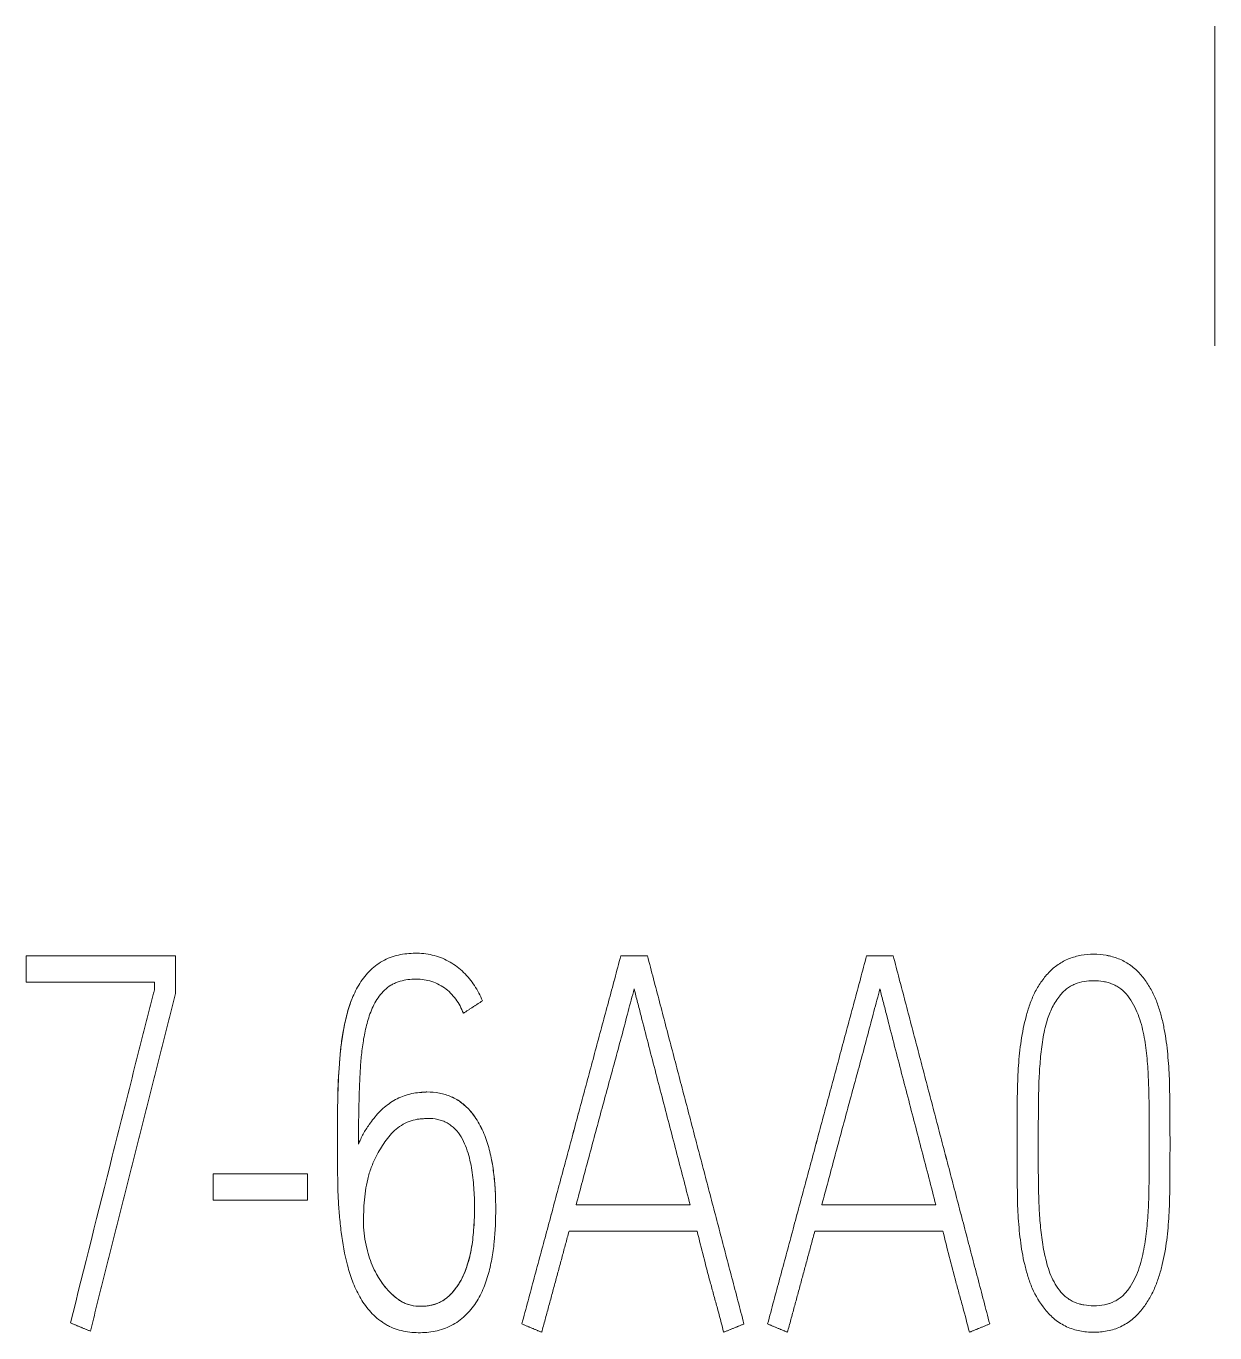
# Model space of a CAD drawing. Header units: millimetres. Extents: x 0 to 420, y 0 to 297.
# Drawn here: x 203.489 to 207.944, y 184.256 to 189.156 of the extents above; entities that cross this region are included whole.
import ezdxf

# ---------------------------------------------------------------- set-up
doc = ezdxf.new("R2010")
doc.units = ezdxf.units.MM
doc.layers.add('1', color=7, linetype='Continuous')

msp = doc.modelspace()

# ---------------------------------------------------------------- linework, layer by layer
at = {"layer": '1', "color": 7, "linetype": 'Continuous', "lineweight": 13}
for p, q in [((207.9442, 189.1564), (207.9442, 187.9579)), ((203.4887, 185.67), (203.4887, 185.6701)), ((204.0479, 185.6701), (203.4887, 185.6701)), ((203.4887, 185.67), (204.0479, 185.67)), ((203.4887, 185.5708), (203.4887, 185.67)), ((204.0479, 185.67), (204.0479, 185.6701)), ((204.0479, 185.67), (204.0479, 185.5282)), ((205.7178, 185.67), (205.7178, 185.6701)), ((205.8174, 185.6701), (205.7178, 185.6701)), ((205.7178, 185.67), (205.8174, 185.67)), ((205.8174, 185.67), (205.8174, 185.6701)), ((206.639, 185.67), (206.639, 185.6701)), ((206.7386, 185.6701), (206.639, 185.6701)), ((206.639, 185.67), (206.7386, 185.67)), ((206.7386, 185.67), (206.7386, 185.6701)), ((207.4902, 185.6757), (207.4902, 185.6757)), ((203.9703, 185.5708), (203.4887, 185.5708)), ((203.9703, 185.5438), (203.9703, 185.5708)), ((205.199, 185.5011), (205.199, 185.5011)), ((204.9628, 185.1573), (204.9628, 185.1573)), ((204.991, 185.1594), (204.991, 185.1594)), ((204.6567, 185.1381), (204.6567, 185.1381)), ((205.1554, 185.0854), (205.1554, 185.0855)), ((204.6553, 184.9631), (204.6553, 184.9631)), ((207.2028, 184.9766), (207.2028, 184.9766)), ((204.1893, 184.8525), (204.1893, 184.8525)), ((204.1893, 184.8525), (204.5435, 184.8525)), ((204.5435, 184.8525), (204.1893, 184.8525)), ((204.1893, 184.7533), (204.1893, 184.8525)), ((204.5435, 184.8525), (204.5435, 184.8525)), ((204.5435, 184.8525), (204.5435, 184.7533)), ((204.5435, 184.7533), (204.1893, 184.7533)), ((205.2487, 184.7206), (205.2487, 184.7206)), ((205.9773, 184.7359), (205.55, 184.7359)), ((205.55, 184.7359), (205.9773, 184.7359)), ((206.8984, 184.7359), (206.4712, 184.7359)), ((206.4712, 184.7359), (206.8984, 184.7359)), ((206.0038, 184.6367), (205.5235, 184.6367)), ((206.9249, 184.6367), (206.4447, 184.6367)), ((204.768, 184.5631), (204.768, 184.5631)), ((203.6548, 184.2932), (203.6548, 184.2932)), ((205.3466, 184.2893), (205.3466, 184.2893)), ((206.1793, 184.2893), (206.1793, 184.2893)), ((206.2677, 184.2893), (206.2677, 184.2893)), ((207.1004, 184.2893), (207.1004, 184.2893))]:
    msp.add_line(p, q, dxfattribs=at)
at = {"layer": '1', "color": 7, "linetype": 'Continuous', "lineweight": 25}
msp.add_line((207.4904, 184.3575), (207.4904, 184.3575), dxfattribs=at)
at = {"layer": '1', "color": 7, "linetype": 'Continuous', "lineweight": 13}
for points, knots in [([(204.6567, 185.1381), (204.6576, 185.1801), (204.6594, 185.2219), (204.6642, 185.2844), (204.666, 185.3052), (204.6707, 185.3466), (204.6767, 185.3879), (204.6855, 185.4287), (204.696, 185.4693), (204.7024, 185.4894), (204.7185, 185.5292), (204.7281, 185.5484), (204.745, 185.5755), (204.7511, 185.5843), (204.7646, 185.6011), (204.7718, 185.6091), (204.7872, 185.6238), (204.7953, 185.6307), (204.8126, 185.6433), (204.8218, 185.6491), (204.8502, 185.664), (204.8704, 185.6705), (204.9022, 185.6765), (204.9128, 185.6778), (204.934, 185.6794), (204.9446, 185.6798), (204.9658, 185.6794), (204.9764, 185.6787), (204.9977, 185.6758), (205.0083, 185.6737), (205.0289, 185.6681), (205.039, 185.6647), (205.0586, 185.6564), (205.0683, 185.6516), (205.0962, 185.6354), (205.1131, 185.6225), (205.1362, 185.6002), (205.1436, 185.5922), (205.1571, 185.5756), (205.1634, 185.567), (205.1808, 185.5402), (205.1907, 185.521), (205.199, 185.5011)], [0, 0, 0, 0, 0.125, 0.125, 0.1875, 0.1875, 0.25, 0.3125, 0.3125, 0.375, 0.375, 0.4375, 0.4375, 0.46875, 0.46875, 0.5, 0.5, 0.53125, 0.53125, 0.5625, 0.5625, 0.625, 0.625, 0.65625, 0.65625, 0.6875, 0.6875, 0.71875, 0.71875, 0.75, 0.75, 0.78125, 0.78125, 0.8125, 0.8125, 0.875, 0.875, 0.90625, 0.90625, 0.9375, 0.9375, 1, 1, 1, 1]), ([(207.3084, 184.3437), (207.2883, 184.368), (207.2722, 184.3946), (207.2566, 184.4306), (207.2537, 184.4379), (207.2484, 184.4526), (207.246, 184.4601), (207.2391, 184.4824), (207.2309, 184.5125), (207.2246, 184.5429), (207.2192, 184.5735), (207.217, 184.5889), (207.2114, 184.6353), (207.2086, 184.6665), (207.2058, 184.7132), (207.2051, 184.7288), (207.2043, 184.7599), (207.2041, 184.7755), (207.2035, 184.8223), (207.2032, 184.8534), (207.2029, 184.9157), (207.2028, 184.9469), (207.2028, 185.0092), (207.2029, 185.0404), (207.2033, 185.1027), (207.2036, 185.1339), (207.2048, 185.1962), (207.206, 185.2273), (207.2093, 185.2739), (207.2107, 185.2894), (207.2139, 185.3204), (207.2158, 185.3359), (207.2227, 185.3821), (207.2288, 185.4125), (207.2388, 185.45), (207.2409, 185.4574), (207.2454, 185.4723), (207.2478, 185.4797), (207.2556, 185.5017), (207.2617, 185.5163), (207.2756, 185.5442), (207.2835, 185.5577), (207.3011, 185.5835), (207.3109, 185.5959), (207.3323, 185.6183), (207.344, 185.6284), (207.3632, 185.6416), (207.37, 185.6457), (207.3839, 185.6531), (207.4052, 185.6629), (207.4277, 185.6691), (207.4587, 185.6745), (207.4744, 185.6757), (207.4902, 185.6757)], [0, 0, 0, 0, 0.0625, 0.0625, 0.078125, 0.078125, 0.09375, 0.09375, 0.125, 0.15625, 0.15625, 0.1875, 0.1875, 0.25, 0.25, 0.28125, 0.28125, 0.3125, 0.3125, 0.375, 0.375, 0.4375, 0.4375, 0.5, 0.5, 0.5625, 0.5625, 0.625, 0.625, 0.65625, 0.65625, 0.6875, 0.6875, 0.75, 0.75, 0.765625, 0.765625, 0.78125, 0.78125, 0.8125, 0.8125, 0.84375, 0.84375, 0.875, 0.875, 0.90625, 0.90625, 0.921875, 0.921875, 0.9375, 0.96875, 0.96875, 1, 1, 1, 1]), ([(207.5526, 185.6687), (207.5475, 185.6699), (207.5424, 185.671), (207.5217, 185.6746), (207.5059, 185.6757), (207.4902, 185.6757)], [0, 0, 0, 0, 0.250375, 0.250375, 1, 1, 1, 1]), ([(207.4902, 185.6757), (207.5061, 185.6757), (207.5218, 185.6745), (207.5451, 185.6705), (207.5528, 185.6688), (207.568, 185.6645), (207.5756, 185.662), (207.5977, 185.6532), (207.6115, 185.6458), (207.6373, 185.6279), (207.6495, 185.6173), (207.671, 185.5944), (207.6807, 185.5819), (207.6983, 185.5558), (207.7062, 185.5419), (207.72, 185.5137), (207.726, 185.4992), (207.7362, 185.4696), (207.7406, 185.4546), (207.7485, 185.424), (207.7518, 185.4086), (207.7576, 185.3779), (207.7601, 185.3625), (207.7642, 185.3316), (207.7659, 185.3162), (207.7689, 185.2853), (207.7714, 185.2544), (207.773, 185.2235), (207.7742, 185.1925), (207.7745, 185.177), (207.7752, 185.1305), (207.7755, 185.0995), (207.7759, 185.0375), (207.7761, 185.0065), (207.7761, 184.9444), (207.7761, 184.9134), (207.7758, 184.8514), (207.7755, 184.8203), (207.7748, 184.7738), (207.7746, 184.7583), (207.7736, 184.7273), (207.773, 184.7118), (207.7703, 184.6654), (207.7676, 184.6345), (207.7598, 184.573), (207.7545, 184.5422), (207.7435, 184.497), (207.7394, 184.4821), (207.73, 184.4526), (207.7248, 184.4381), (207.7123, 184.4096), (207.7051, 184.3955), (207.6892, 184.3688), (207.6803, 184.3559), (207.6705, 184.3437)], [0, 0, 0, 0, 0.03125, 0.03125, 0.046875, 0.046875, 0.0625, 0.0625, 0.09375, 0.09375, 0.125, 0.125, 0.15625, 0.15625, 0.1875, 0.1875, 0.21875, 0.21875, 0.25, 0.25, 0.28125, 0.28125, 0.3125, 0.3125, 0.34375, 0.34375, 0.375, 0.40625, 0.40625, 0.4375, 0.4375, 0.5, 0.5, 0.5625, 0.5625, 0.625, 0.625, 0.6875, 0.6875, 0.71875, 0.71875, 0.75, 0.75, 0.8125, 0.8125, 0.875, 0.875, 0.90625, 0.90625, 0.9375, 0.9375, 0.96875, 0.96875, 1, 1, 1, 1]), ([(205.1276, 185.4546), (205.12, 185.4733), (205.1108, 185.491), (205.0931, 185.5154), (205.0865, 185.5232), (205.0723, 185.5374), (205.0646, 185.5439), (205.0482, 185.5555), (205.0394, 185.5606), (205.0212, 185.5694), (205.0118, 185.5729), (204.9925, 185.5784), (204.9825, 185.5803), (204.9624, 185.5825), (204.9524, 185.5827), (204.9324, 185.5821), (204.9224, 185.5813), (204.9024, 185.578), (204.8926, 185.5756), (204.8784, 185.5707), (204.8737, 185.5688), (204.8646, 185.5645), (204.86, 185.5622), (204.8471, 185.5543), (204.8392, 185.5482), (204.8248, 185.5343), (204.8181, 185.5265), (204.8062, 185.5104), (204.8008, 185.502), (204.7911, 185.4845), (204.7868, 185.4754), (204.779, 185.4568), (204.7756, 185.4474), (204.7695, 185.4284), (204.7668, 185.4189), (204.762, 185.3996), (204.7598, 185.39), (204.7539, 185.3608), (204.7508, 185.3412), (204.7457, 185.3016), (204.7438, 185.2817), (204.7408, 185.242), (204.7399, 185.2221), (204.7356, 185.1225), (204.7344, 185.0428), (204.7344, 184.9631)], [0, 0, 0, 0, 0.0625, 0.0625, 0.09375, 0.09375, 0.125, 0.125, 0.15625, 0.15625, 0.1875, 0.1875, 0.21875, 0.21875, 0.25, 0.25, 0.28125, 0.28125, 0.3125, 0.3125, 0.328125, 0.328125, 0.34375, 0.34375, 0.375, 0.375, 0.40625, 0.40625, 0.4375, 0.4375, 0.46875, 0.46875, 0.5, 0.5, 0.53125, 0.53125, 0.5625, 0.5625, 0.625, 0.625, 0.6875, 0.6875, 0.75, 0.75, 1, 1, 1, 1]), ([(203.6548, 184.2932), (203.7073, 184.5016), (203.7589, 184.7103), (203.8248, 184.9708), (203.8379, 185.0229), (203.8641, 185.1272), (203.8773, 185.1793), (203.8969, 185.2575), (203.9035, 185.2835), (203.9166, 185.3356), (203.9233, 185.3617), (203.9364, 185.4138), (203.943, 185.4398), (203.9529, 185.4789), (203.9563, 185.4919), (203.9614, 185.5114), (203.9631, 185.5179), (203.9657, 185.5277), (203.9665, 185.5309), (203.9679, 185.5358), (203.9683, 185.5374), (203.9693, 185.5406), (203.9697, 185.5422), (203.9703, 185.5438)], [0, 0, 0, 0, 0.5, 0.5, 0.625, 0.625, 0.75, 0.75, 0.8125, 0.8125, 0.875, 0.875, 0.9375, 0.9375, 0.96875, 0.96875, 0.984375, 0.984375, 0.992187, 0.992187, 0.996094, 0.996094, 1, 1, 1, 1]), ([(205.7676, 185.5456), (205.7657, 185.5388), (205.7639, 185.5319), (205.7583, 185.5109), (205.7545, 185.4967), (205.747, 185.4684), (205.7432, 185.4542), (205.7395, 185.44)], [0, 0, 0, 0, 0.194212, 0.194212, 0.597105, 0.597105, 1, 1, 1, 1]), ([(205.9773, 184.7359), (205.9602, 184.8035), (205.9424, 184.8709), (205.916, 184.972), (205.9073, 185.0058), (205.8898, 185.0732), (205.8809, 185.1069), (205.8545, 185.2081), (205.837, 185.2755), (205.8108, 185.3768), (205.8022, 185.4105), (205.7893, 185.4612), (205.785, 185.4781), (205.7763, 185.5118), (205.772, 185.5287), (205.7676, 185.5456)], [0, 0, 0, 0, 0.25, 0.25, 0.375, 0.375, 0.5, 0.5, 0.75, 0.75, 0.875, 0.875, 0.9375, 0.9375, 1, 1, 1, 1]), ([(206.6888, 185.5456), (206.6869, 185.5388), (206.685, 185.5319), (206.6794, 185.5109), (206.6757, 185.4967), (206.6681, 185.4684), (206.6644, 185.4542), (206.6606, 185.44)], [0, 0, 0, 0, 0.194212, 0.194212, 0.597105, 0.597105, 1, 1, 1, 1]), ([(206.8984, 184.7359), (206.8813, 184.8035), (206.8636, 184.8709), (206.8372, 184.972), (206.8285, 185.0058), (206.8109, 185.0732), (206.8021, 185.1069), (206.7757, 185.2081), (206.7582, 185.2755), (206.732, 185.3768), (206.7233, 185.4105), (206.7104, 185.4612), (206.7061, 185.4781), (206.6975, 185.5118), (206.6932, 185.5287), (206.6888, 185.5456)], [0, 0, 0, 0, 0.25, 0.25, 0.375, 0.375, 0.5, 0.5, 0.75, 0.75, 0.875, 0.875, 0.9375, 0.9375, 1, 1, 1, 1]), ([(207.6176, 185.5203), (207.61, 185.5298), (207.6015, 185.5382), (207.5872, 185.5492), (207.5821, 185.5526), (207.5716, 185.5586), (207.5608, 185.5639), (207.5495, 185.5678), (207.5379, 185.5712), (207.532, 185.5725), (207.5142, 185.5756), (207.5023, 185.5765), (207.4783, 185.5765), (207.4662, 185.5756), (207.4425, 185.5716), (207.431, 185.5684), (207.4142, 185.5615), (207.4088, 185.5588), (207.3984, 185.5529), (207.3934, 185.5495), (207.3838, 185.5423), (207.3793, 185.5382), (207.3707, 185.5297), (207.3667, 185.5251), (207.363, 185.5203)], [0, 0, 0, 0, 0.125, 0.125, 0.1875, 0.1875, 0.25, 0.3125, 0.3125, 0.375, 0.375, 0.5, 0.5, 0.625, 0.625, 0.75, 0.75, 0.8125, 0.8125, 0.875, 0.875, 0.9375, 0.9375, 1, 1, 1, 1]), ([(204.7096, 185.5072), (204.7063, 185.499), (204.7033, 185.4907), (204.6972, 185.4722), (204.6942, 185.4621), (204.6861, 185.4315), (204.6771, 185.3904), (204.671, 185.3487), (204.6661, 185.3069), (204.6643, 185.2859), (204.6595, 185.2227), (204.6576, 185.1804), (204.6567, 185.1381)], [0, 0, 0, 0, 0.070003, 0.070003, 0.154549, 0.154549, 0.323639, 0.492729, 0.492729, 0.661819, 0.661819, 1, 1, 1, 1]), ([(207.363, 185.5203), (207.352, 185.5066), (207.3427, 185.4917), (207.327, 185.4603), (207.3207, 185.4439), (207.3155, 185.4272)], [0, 0, 0, 0, 0.5, 0.5, 1, 1, 1, 1]), ([(207.4904, 184.3575), (207.5039, 184.3575), (207.5173, 184.3587), (207.5435, 184.364), (207.5565, 184.3683), (207.5744, 184.3773), (207.5801, 184.3807), (207.5912, 184.3885), (207.5964, 184.3928), (207.6061, 184.4021), (207.6106, 184.4071), (207.619, 184.4176), (207.6229, 184.423), (207.6415, 184.451), (207.6523, 184.4754), (207.6648, 184.5137), (207.6684, 184.5266), (207.6747, 184.5525), (207.6801, 184.5784), (207.6841, 184.6046), (207.6874, 184.6308), (207.6888, 184.644), (207.6925, 184.6835), (207.6944, 184.71), (207.6961, 184.7498), (207.6966, 184.7631), (207.6971, 184.7897), (207.6973, 184.803), (207.6978, 184.8429), (207.6981, 184.8695), (207.6984, 184.9227), (207.6984, 184.9493), (207.6984, 185.0025), (207.6984, 185.0291), (207.698, 185.0823), (207.6978, 185.1089), (207.6968, 185.1621), (207.6961, 185.1887), (207.6936, 185.2418), (207.6918, 185.2683), (207.688, 185.308), (207.6864, 185.3212), (207.6827, 185.3476), (207.6805, 185.3607), (207.6752, 185.3868), (207.6692, 185.4127), (207.661, 185.4379), (207.6513, 185.4626), (207.6457, 185.4748), (207.6329, 185.4983), (207.6257, 185.5096), (207.6176, 185.5203)], [0, 0, 0, 0, 0.03125, 0.03125, 0.0625, 0.0625, 0.078125, 0.078125, 0.09375, 0.09375, 0.109375, 0.109375, 0.125, 0.125, 0.1875, 0.1875, 0.21875, 0.21875, 0.25, 0.28125, 0.28125, 0.3125, 0.3125, 0.375, 0.375, 0.40625, 0.40625, 0.4375, 0.4375, 0.5, 0.5, 0.5625, 0.5625, 0.625, 0.625, 0.6875, 0.6875, 0.75, 0.75, 0.8125, 0.8125, 0.84375, 0.84375, 0.875, 0.875, 0.90625, 0.9375, 0.9375, 0.96875, 0.96875, 1, 1, 1, 1]), ([(205.7395, 185.44), (205.7243, 185.3811), (205.7084, 185.3225), (205.6844, 185.2346), (205.6763, 185.2053), (205.6604, 185.1466), (205.6525, 185.1173), (205.6287, 185.0293), (205.6129, 184.9707), (205.5814, 184.8533), (205.5657, 184.7946), (205.55, 184.7359)], [0, 0, 0, 0, 0.25, 0.25, 0.375, 0.375, 0.5, 0.5, 0.75, 0.75, 1, 1, 1, 1]), ([(206.6606, 185.44), (206.6454, 185.3811), (206.6295, 185.3225), (206.6055, 185.2346), (206.5975, 185.2053), (206.5816, 185.1466), (206.5736, 185.1173), (206.5499, 185.0293), (206.534, 184.9707), (206.5025, 184.8533), (206.4868, 184.7946), (206.4712, 184.7359)], [0, 0, 0, 0, 0.25, 0.25, 0.375, 0.375, 0.5, 0.5, 0.75, 0.75, 1, 1, 1, 1]), ([(207.3155, 185.4272), (207.3084, 185.4035), (207.3032, 185.3796), (207.2971, 185.3435), (207.2954, 185.3314), (207.2925, 185.3072), (207.2914, 185.2951), (207.2882, 185.2586), (207.2866, 185.2342), (207.2849, 185.1976), (207.2844, 185.1854), (207.2838, 185.1609), (207.2836, 185.1486), (207.2827, 185.0875), (207.2823, 185.0385), (207.2822, 184.9406), (207.2822, 184.8917), (207.283, 184.8183), (207.2833, 184.7938), (207.2847, 184.7449), (207.2858, 184.7204), (207.2891, 184.6717), (207.2912, 184.6474), (207.2971, 184.5988), (207.301, 184.5746), (207.3088, 184.5387), (207.3117, 184.5267), (207.3182, 184.5031), (207.3218, 184.4914), (207.335, 184.457), (207.3464, 184.4355), (207.365, 184.4111), (207.3689, 184.4063), (207.3775, 184.3975), (207.3865, 184.3893), (207.3966, 184.3823), (207.4072, 184.376), (207.4127, 184.3733), (207.4296, 184.3661), (207.4415, 184.3627), (207.4658, 184.3584), (207.4781, 184.3575), (207.4904, 184.3575)], [0, 0, 0, 0, 0.0625, 0.0625, 0.09375, 0.09375, 0.125, 0.125, 0.1875, 0.1875, 0.21875, 0.21875, 0.25, 0.25, 0.375, 0.375, 0.5, 0.5, 0.5625, 0.5625, 0.625, 0.625, 0.6875, 0.6875, 0.75, 0.75, 0.78125, 0.78125, 0.8125, 0.8125, 0.875, 0.875, 0.890625, 0.890625, 0.90625, 0.921875, 0.921875, 0.9375, 0.9375, 0.96875, 0.96875, 1, 1, 1, 1]), ([(204.7748, 185.0371), (204.7856, 185.0531), (204.7975, 185.0682), (204.8173, 185.089), (204.8243, 185.0956), (204.8389, 185.1082), (204.8467, 185.1141), (204.8707, 185.1302), (204.8878, 185.1389), (204.9153, 185.1485), (204.9246, 185.1511), (204.9436, 185.1551), (204.9531, 185.1565), (204.9628, 185.1573)], [0, 0, 0, 0, 0.25, 0.25, 0.375, 0.375, 0.5, 0.5, 0.75, 0.75, 0.875, 0.875, 1, 1, 1, 1]), ([(205.1554, 185.0855), (205.1454, 185.0975), (205.1343, 185.1084), (205.1095, 185.1274), (205.0961, 185.1354), (205.0749, 185.1447), (205.0675, 185.1474), (205.0526, 185.152), (205.045, 185.1538), (205.0222, 185.1581), (205.0066, 185.1594), (204.991, 185.1594)], [0, 0, 0, 0, 0.25, 0.25, 0.5, 0.5, 0.625, 0.625, 0.75, 0.75, 1, 1, 1, 1]), ([(204.991, 185.1594), (205.0067, 185.1594), (205.0222, 185.1581), (205.053, 185.1523), (205.0679, 185.1478), (205.0962, 185.1353), (205.1098, 185.1272), (205.1343, 185.1083), (205.1454, 185.0975), (205.1554, 185.0854)], [0, 0, 0, 0, 0.25, 0.25, 0.5, 0.5, 0.75, 0.75, 1, 1, 1, 1]), ([(205.1554, 185.0854), (205.1695, 185.0691), (205.181, 185.0513), (205.1958, 185.0233), (205.2003, 185.0137), (205.2084, 184.994), (205.2122, 184.9839), (205.2222, 184.9536), (205.2275, 184.9331), (205.236, 184.8917), (205.2393, 184.8708), (205.2442, 184.8287), (205.246, 184.8075), (205.2482, 184.765), (205.2487, 184.7438), (205.2488, 184.6803), (205.2472, 184.638), (205.2407, 184.5748), (205.2378, 184.5537), (205.2302, 184.5117), (205.2255, 184.491), (205.2165, 184.4604), (205.2132, 184.4503), (205.2059, 184.4303), (205.2018, 184.4204), (205.1929, 184.4011), (205.188, 184.3917), (205.1774, 184.3734), (205.1715, 184.3646), (205.1589, 184.3475), (205.1521, 184.3392), (205.1375, 184.3236), (205.1221, 184.309), (205.1048, 184.2966), (205.0866, 184.2855), (205.077, 184.2805), (205.0575, 184.2721), (205.0475, 184.2687), (205.027, 184.263), (205.0165, 184.2609), (204.9848, 184.2564), (204.9636, 184.2559), (204.9319, 184.2579), (204.9213, 184.2591), (204.9002, 184.2628), (204.8795, 184.2677), (204.8598, 184.2755), (204.8454, 184.2826), (204.8407, 184.2852), (204.8315, 184.2907), (204.8271, 184.2937), (204.814, 184.3028), (204.8056, 184.3094), (204.7898, 184.3236), (204.7822, 184.3313), (204.7682, 184.3473), (204.7617, 184.3557), (204.7496, 184.3731), (204.7441, 184.3821), (204.7338, 184.4006), (204.7289, 184.4102), (204.72, 184.4295), (204.7159, 184.4393), (204.7046, 184.4689), (204.6984, 184.4889), (204.6827, 184.5499), (204.675, 184.5914), (204.6669, 184.6543), (204.6648, 184.6753), (204.6611, 184.7173), (204.6589, 184.7488), (204.6576, 184.7803), (204.657, 184.8013), (204.6568, 184.8119), (204.6563, 184.8434), (204.656, 184.8645), (204.6553, 184.9276), (204.6552, 184.9697), (204.6557, 185.0539), (204.6561, 185.096), (204.6567, 185.1381)], [0, 0, 0, 0, 0.03125, 0.03125, 0.046875, 0.046875, 0.0625, 0.0625, 0.09375, 0.09375, 0.125, 0.125, 0.15625, 0.15625, 0.1875, 0.1875, 0.25, 0.25, 0.28125, 0.28125, 0.3125, 0.3125, 0.328125, 0.328125, 0.34375, 0.34375, 0.359375, 0.359375, 0.375, 0.375, 0.390625, 0.390625, 0.40625, 0.421875, 0.421875, 0.4375, 0.4375, 0.453125, 0.453125, 0.46875, 0.46875, 0.5, 0.5, 0.515625, 0.515625, 0.53125, 0.546875, 0.546875, 0.554687, 0.554687, 0.5625, 0.5625, 0.578125, 0.578125, 0.59375, 0.59375, 0.609375, 0.609375, 0.625, 0.625, 0.640625, 0.640625, 0.65625, 0.65625, 0.6875, 0.6875, 0.75, 0.75, 0.78125, 0.78125, 0.8125, 0.828125, 0.828125, 0.84375, 0.84375, 0.875, 0.875, 0.9375, 0.9375, 1, 1, 1, 1]), ([(204.6567, 185.1381), (204.6561, 185.0959), (204.6556, 185.0537), (204.6554, 184.9954), (204.6553, 184.9793), (204.6553, 184.9632)], [0, 0, 0, 0, 0.723458, 0.723458, 1, 1, 1, 1]), ([(207.2038, 185.1376), (207.2034, 185.1144), (207.2032, 185.0913), (207.2029, 185.0376), (207.2028, 185.0071), (207.2028, 184.9766)], [0, 0, 0, 0, 0.431628, 0.431628, 1, 1, 1, 1]), ([(204.768, 184.5631), (204.7743, 184.5387), (204.7827, 184.5154), (204.7988, 184.4819), (204.8047, 184.471), (204.8178, 184.4497), (204.8251, 184.4394), (204.8409, 184.4198), (204.8493, 184.4106), (204.863, 184.3977), (204.8677, 184.3935), (204.8775, 184.3855), (204.8825, 184.3817), (204.8929, 184.3748), (204.8983, 184.3717), (204.9096, 184.3663), (204.9155, 184.3639), (204.9335, 184.3581), (204.9457, 184.356), (204.9647, 184.3553), (204.971, 184.3554), (204.9835, 184.3561), (204.996, 184.3573), (205.0082, 184.3598), (205.0204, 184.363), (205.0264, 184.365), (205.0441, 184.3722), (205.0549, 184.3785), (205.0673, 184.3884), (205.0697, 184.3905), (205.0743, 184.3949), (205.0765, 184.3971), (205.0831, 184.4039), (205.0957, 184.4179), (205.1066, 184.4333), (205.1197, 184.4551), (205.1254, 184.4663), (205.1353, 184.4893), (205.1394, 184.5011), (205.1469, 184.525), (205.1501, 184.5372), (205.1557, 184.5617), (205.158, 184.574), (205.1618, 184.5987), (205.1631, 184.6111), (205.1666, 184.6483), (205.1683, 184.6731), (205.1694, 184.7104), (205.1694, 184.7229), (205.1691, 184.7479), (205.1688, 184.7604), (205.1672, 184.7979), (205.1653, 184.8228), (205.1588, 184.8723), (205.1544, 184.8968), (205.1443, 184.9332), (205.1403, 184.9451), (205.131, 184.9683), (205.1255, 184.9797), (205.1126, 185.0012), (205.1052, 185.0113), (205.092, 185.0248), (205.0873, 185.029), (205.0774, 185.0366), (205.0721, 185.0401), (205.0611, 185.0461), (205.0553, 185.0488), (205.0435, 185.0531), (205.0375, 185.0549), (205.0192, 185.059), (205.0065, 185.0602), (204.9938, 185.0602)], [0, 0, 0, 0, 0.0625, 0.0625, 0.09375, 0.09375, 0.125, 0.125, 0.15625, 0.15625, 0.171875, 0.171875, 0.1875, 0.1875, 0.203125, 0.203125, 0.21875, 0.21875, 0.25, 0.25, 0.265625, 0.265625, 0.28125, 0.296875, 0.296875, 0.3125, 0.3125, 0.34375, 0.34375, 0.351563, 0.351563, 0.359375, 0.359375, 0.375, 0.40625, 0.40625, 0.4375, 0.4375, 0.46875, 0.46875, 0.5, 0.5, 0.53125, 0.53125, 0.5625, 0.5625, 0.625, 0.625, 0.65625, 0.65625, 0.6875, 0.6875, 0.75, 0.75, 0.8125, 0.8125, 0.84375, 0.84375, 0.875, 0.875, 0.90625, 0.90625, 0.921875, 0.921875, 0.9375, 0.9375, 0.953125, 0.953125, 0.96875, 0.96875, 1, 1, 1, 1]), ([(204.9938, 185.0602), (204.9886, 185.0598), (204.9833, 185.0594), (204.9727, 185.0587), (204.9674, 185.0584), (204.9517, 185.0566), (204.9414, 185.0544), (204.9212, 185.0479), (204.9112, 185.0435), (204.8927, 185.033), (204.884, 185.0269), (204.8677, 185.0132), (204.86, 185.0055), (204.8459, 184.9895), (204.8395, 184.9811), (204.8215, 184.9549), (204.8104, 184.9366), (204.8007, 184.9176)], [0, 0, 0, 0, 0.0625, 0.0625, 0.125, 0.125, 0.25, 0.25, 0.375, 0.375, 0.5, 0.5, 0.625, 0.625, 0.75, 0.75, 1, 1, 1, 1]), ([(205.2473, 184.783), (205.2462, 184.8051), (205.2444, 184.8272), (205.2394, 184.8702), (205.2361, 184.8912), (205.2275, 184.933), (205.2222, 184.9535), (205.2123, 184.9837), (205.2086, 184.9936), (205.2005, 185.0132), (205.196, 185.0229), (205.1811, 185.0513), (205.1694, 185.0692), (205.1554, 185.0855)], [0, 0, 0, 0, 0.20745, 0.20745, 0.405587, 0.405587, 0.603725, 0.603725, 0.702794, 0.702794, 0.801862, 0.801862, 1, 1, 1, 1]), ([(204.7344, 184.9631), (204.7395, 184.9763), (204.7453, 184.9891), (204.7588, 185.0139), (204.7663, 185.0258), (204.7748, 185.0371)], [0, 0, 0, 0, 0.5, 0.5, 1, 1, 1, 1]), ([(207.6984, 184.9553), (207.6984, 184.9353), (207.6983, 184.9153), (207.6981, 184.8764), (207.6979, 184.8574), (207.6977, 184.8385)], [0, 0, 0, 0, 0.512908, 0.512908, 1, 1, 1, 1]), ([(204.8007, 184.9176), (204.7936, 184.9041), (204.7874, 184.8902), (204.7769, 184.8619), (204.7724, 184.8474), (204.7653, 184.8178), (204.7625, 184.8029), (204.7582, 184.7731), (204.7566, 184.7581), (204.7544, 184.7281), (204.7538, 184.713), (204.7533, 184.6904), (204.7532, 184.6829), (204.7532, 184.6678), (204.7533, 184.6602), (204.7552, 184.6223), (204.7602, 184.5924), (204.768, 184.5631)], [0, 0, 0, 0, 0.125, 0.125, 0.25, 0.25, 0.375, 0.375, 0.5, 0.5, 0.625, 0.625, 0.6875, 0.6875, 0.75, 0.75, 1, 1, 1, 1]), ([(205.1694, 184.7208), (205.1694, 184.7133), (205.1693, 184.7059), (205.1684, 184.6736), (205.1667, 184.6488), (205.1632, 184.6118), (205.1618, 184.5995), (205.1582, 184.575), (205.1537, 184.5506), (205.1473, 184.5265), (205.1398, 184.5024), (205.1357, 184.4905), (205.126, 184.4675), (205.1204, 184.4563), (205.1108, 184.4402), (205.1074, 184.4349), (205.1002, 184.4246), (205.0963, 184.4195), (205.0883, 184.4098), (205.0842, 184.405), (205.0755, 184.3959), (205.071, 184.3915), (205.0612, 184.3835), (205.0559, 184.3798), (205.0452, 184.3733), (205.0395, 184.3705), (205.0279, 184.3656), (205.0219, 184.3635), (205.0097, 184.3601), (204.9974, 184.3575), (204.9849, 184.3562), (204.9723, 184.3555), (204.966, 184.3553), (204.947, 184.3559), (204.9346, 184.3579), (204.9166, 184.3635), (204.9106, 184.3658), (204.8993, 184.3712), (204.8938, 184.3743), (204.8833, 184.3812), (204.8782, 184.385), (204.8684, 184.393), (204.8542, 184.4054), (204.8415, 184.4192), (204.8257, 184.4386), (204.8184, 184.4489), (204.805, 184.4703), (204.787, 184.5033), (204.7743, 184.5386), (204.768, 184.5631)], [0, 0, 0, 0, 0.029032, 0.029032, 0.126129, 0.126129, 0.174677, 0.174677, 0.223226, 0.271774, 0.271774, 0.320322, 0.320322, 0.368871, 0.368871, 0.393145, 0.393145, 0.417419, 0.417419, 0.441693, 0.441693, 0.465968, 0.465968, 0.490242, 0.490242, 0.514516, 0.514516, 0.53879, 0.53879, 0.563064, 0.587339, 0.587339, 0.611613, 0.611613, 0.660161, 0.660161, 0.684435, 0.684435, 0.70871, 0.70871, 0.732984, 0.732984, 0.757258, 0.805806, 0.805806, 0.854355, 0.854355, 0.902903, 1, 1, 1, 1]), ([(204.768, 184.5631), (204.7601, 184.5927), (204.7552, 184.6225), (204.7533, 184.6591), (204.7532, 184.6657), (204.7532, 184.6724)], [0, 0, 0, 0, 0.819378, 0.819378, 1, 1, 1, 1]), ([(206.103, 184.2583), (206.0952, 184.29), (206.0869, 184.3215), (206.0738, 184.3686), (206.0694, 184.3843), (206.0609, 184.4158), (206.0567, 184.4315), (206.0441, 184.4788), (206.0358, 184.5103), (206.0195, 184.5734), (206.0115, 184.605), (206.0038, 184.6367)], [0, 0, 0, 0, 0.25, 0.25, 0.375, 0.375, 0.5, 0.5, 0.75, 0.75, 1, 1, 1, 1]), ([(207.0242, 184.2583), (207.0164, 184.29), (207.008, 184.3215), (206.995, 184.3686), (206.9906, 184.3843), (206.982, 184.4158), (206.9778, 184.4315), (206.9653, 184.4788), (206.9569, 184.5103), (206.9406, 184.5734), (206.9327, 184.605), (206.9249, 184.6367)], [0, 0, 0, 0, 0.25, 0.25, 0.375, 0.375, 0.5, 0.5, 0.75, 0.75, 1, 1, 1, 1]), ([(207.4904, 184.3575), (207.478, 184.3575), (207.4657, 184.3585), (207.4485, 184.3615), (207.4434, 184.3626), (207.4384, 184.364)], [0, 0, 0, 0, 0.702494, 0.702494, 1, 1, 1, 1]), ([(207.5506, 184.3668), (207.5502, 184.3667), (207.5498, 184.3665), (207.5431, 184.3643), (207.5366, 184.3626), (207.5171, 184.3587), (207.5039, 184.3575), (207.4904, 184.3575)], [0, 0, 0, 0, 0.019287, 0.019287, 0.346192, 0.346192, 1, 1, 1, 1]), ([(207.6705, 184.3437), (207.6597, 184.3299), (207.6478, 184.3175), (207.6277, 184.3011), (207.6206, 184.2959), (207.6058, 184.2867), (207.5906, 184.2784), (207.5746, 184.2722), (207.5581, 184.2669), (207.5496, 184.2647), (207.524, 184.2597), (207.5068, 184.2583), (207.4809, 184.2583), (207.4723, 184.2587), (207.455, 184.2603), (207.4463, 184.2615), (207.4209, 184.2666), (207.4045, 184.2717), (207.3728, 184.2864), (207.3581, 184.2956), (207.3314, 184.3173), (207.3192, 184.3299), (207.3084, 184.3437)], [0, 0, 0, 0, 0.125, 0.125, 0.1875, 0.1875, 0.25, 0.3125, 0.3125, 0.375, 0.375, 0.5, 0.5, 0.5625, 0.5625, 0.625, 0.625, 0.75, 0.75, 0.875, 0.875, 1, 1, 1, 1])]:
    msp.add_open_spline(points, degree=3, knots=knots, dxfattribs=at)
for points, weights in [([(205.7178, 185.6701), (205.5322, 184.9796), (205.3466, 184.2893)], [0.500000106167, 0.499999893833, 0.500000106167]), ([(205.3466, 184.2893), (205.5322, 184.9796), (205.7178, 185.67)], [0.500000106209, 0.499999893791, 0.500000106209]), ([(206.1793, 184.2893), (205.9984, 184.9796), (205.8174, 185.6701)], [0.500000106056, 0.499999893944, 0.500000106056]), ([(205.8174, 185.67), (205.9984, 184.9796), (206.1793, 184.2893)], [0.500000106246, 0.499999893754, 0.500000106246]), ([(206.639, 185.6701), (206.4534, 184.9796), (206.2677, 184.2893)], [0.500000106045, 0.499999893955, 0.500000106045]), ([(206.2677, 184.2893), (206.4534, 184.9796), (206.639, 185.67)], [0.500000106209, 0.499999893791, 0.500000106209]), ([(207.1004, 184.2893), (206.9195, 184.9796), (206.7386, 185.6701)], [0.500000106119, 0.499999893881, 0.500000106119]), ([(206.7386, 185.67), (206.9195, 184.9796), (207.1004, 184.2893)], [0.500000106246, 0.499999893754, 0.500000106246]), ([(204.0479, 185.5282), (203.8886, 184.8952), (203.7293, 184.2622)], [0.500000089448, 0.499999910552, 0.500000089448]), ([(205.199, 185.5011), (205.1633, 185.4778), (205.1276, 185.4546)], [0.499999832492, 0.500000167508, 0.499999832492]), ([(204.991, 185.1594), (204.9769, 185.1583), (204.9628, 185.1573)], [1, 0.92, 1]), ([(204.9628, 185.1573), (204.9769, 185.1583), (204.991, 185.1594)], [1, 0.92, 1]), ([(205.5235, 184.6367), (205.4723, 184.4475), (205.4211, 184.2583)], [0.500000009908, 0.499999990092, 0.500000009908]), ([(206.4447, 184.6367), (206.3935, 184.4475), (206.3423, 184.2583)], [0.500000010212, 0.499999989788, 0.500000010212]), ([(203.7293, 184.2622), (203.6921, 184.2777), (203.6548, 184.2932)], [0.499999909919, 0.500000090081, 0.499999909919]), ([(205.4211, 184.2583), (205.3839, 184.2738), (205.3466, 184.2893)], [0.50000058488, 0.49999941512, 0.50000058488]), ([(206.1793, 184.2893), (206.1412, 184.2738), (206.103, 184.2583)], [0.500000486268, 0.499999513732, 0.500000486268]), ([(206.3423, 184.2583), (206.305, 184.2738), (206.2677, 184.2893)], [0.49999991948, 0.50000008052, 0.49999991948]), ([(207.1004, 184.2893), (207.0623, 184.2738), (207.0242, 184.2583)], [0.500000179013, 0.499999820987, 0.500000179013])]:
    msp.add_rational_spline(points, weights, degree=2, dxfattribs=at)

doc.saveas('drawing.dxf')
